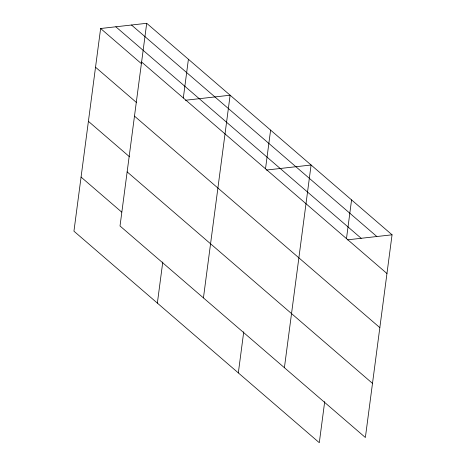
<?xml version="1.0" encoding="UTF-8"?>
<svg xmlns="http://www.w3.org/2000/svg" width="466" height="466" viewBox="0 0 466 466"><rect width="100%" height="100%" fill="white"/><g stroke="black" fill="none" stroke-linecap="round" stroke-linejoin="round"><path stroke-width="0.7" d="M146.703 23.3L120.018 225.993L365.373 437.498L392.057 234.806L146.703 23.3L100.627 28.502L73.943 231.194L319.297 442.7L324.709 401.575M183.319 97.965L188.415 59.258M157.362 303.104L162.78 261.979M203.438 297.902L230.122 95.21L185.427 100.26M238.33 372.905L243.741 331.775M265.509 168.82L270.606 130.113M284.406 367.697L311.09 165.011L266.395 170.055M346.477 238.621L351.574 199.908M347.362 239.856L392.057 234.806M131.499 25.018L376.854 236.524M115.83 26.783L361.185 238.295M141.606 62.013L386.961 273.519M100.627 28.502L141.239 63.516M95.53 67.215L136.689 102.695M134.482 116.121L379.837 327.633M88.406 121.329L129.565 156.809M127.142 171.878L372.497 383.384M81.067 177.08L121.678 212.088"/></g></svg>
